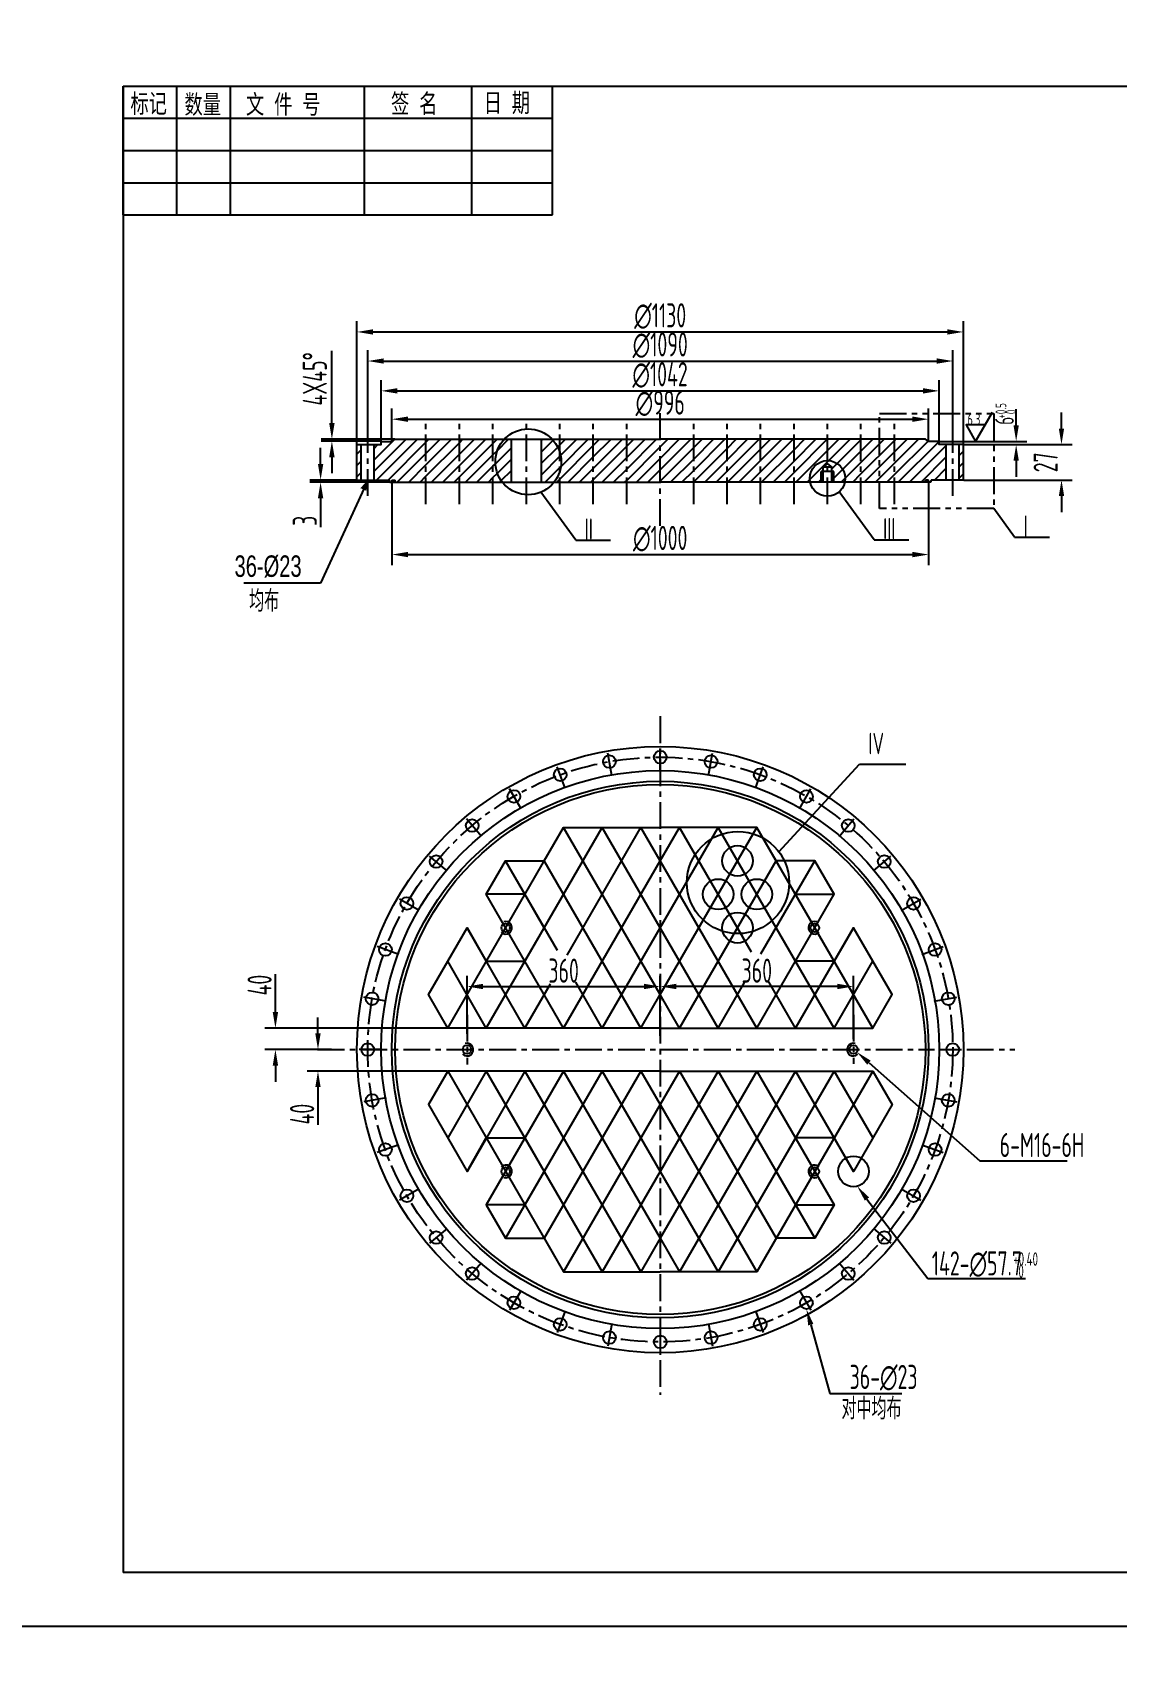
# Model space of a CAD drawing. Extents: x -1819 to 594, y -265 to 873.
# Drawn here: x -1296.8 to -1094.9, y 0.8 to 303.5 of the extents above; entities that cross this region are included whole.
import ezdxf

# ---------------------------------------------------------------- set-up
doc = ezdxf.new("R2010")
doc.units = 0
doc.header["$LTSCALE"] = 2
doc.header["$MEASUREMENT"] = 0
doc.linetypes.add('CENTERX2', pattern=[4, 2.5, -0.5, 0.5, -0.5])
doc.linetypes.add('PHANTOMX2', pattern=[5, 2.5, -0.5, 0.5, -0.5, 0.5, -0.5])
doc.layers.get('0').update_dxf_attribs({"linetype": 'CONTINUOUS'})
doc.layers.get('DEFPOINTS').update_dxf_attribs({"linetype": 'CONTINUOUS'})
for name, color, linetype in [('16CEN', 6, 'CENTERX2'), ('16CON', 4, 'CONTINUOUS'), ('16CON2', 3, 'CONTINUOUS'), ('16DIM', 3, 'CONTINUOUS'), ('16TXT', 3, 'CONTINUOUS'), ('PHANTOMX2', 3, 'PHANTOMX2')]:
    doc.layers.add(name, color=color, linetype=linetype)
doc.styles.add('GREEKC', font='greekc.shx', dxfattribs={"width": 0.7, "bigfont": 'hztxt2.shx'})
doc.styles.add('HZ', font='ascii.shx', dxfattribs={"width": 0.7, "bigfont": 'hztxt2.shx'})
doc.dimstyles.get("Standard").update_dxf_attribs({"dimtxt": 4.5, "dimasz": 3, "dimexe": 2, "dimexo": 0.0625, "dimgap": 0.7, "dimtad": 1, "dimdec": 4, "dimzin": 0, "dimtxsty": 'HZ', "dimcen": 0.09, "dimazin": 3, "dimtfac": 1, "dimtdec": 4, "dimtofl": 0, "dimtmove": 0, "dimatfit": 3, "dimtolj": 1, "dimtzin": 0})

# ---------------------------------------------------------------- blocks, each defined once
blk = doc.blocks.new('*D220')
at = {"color": 0, "linetype": 'BYBLOCK'}
for p, q in [((-360.43, 748.41), (-360.43, 755.46)), ((-328.4, 745.41), (-362.43, 745.41)), ((-351.9, 741.41), (-362.43, 741.41)), ((-360.43, 738.41), (-360.43, 735.41))]:
    blk.add_line(p, q, dxfattribs=at)
for points in [[(-360.93, 748.41), (-359.93, 748.41), (-360.43, 745.41)], [(-360.93, 738.41), (-359.93, 738.41), (-360.43, 741.41)]]:
    blk.add_solid(points, dxfattribs=at)
at = {"layer": 'DEFPOINTS', "color": 0, "linetype": 'BYBLOCK'}
for p in [(-360.43, 745.41), (-328.33, 745.41), (-351.83, 741.41)]:
    blk.add_point(p, dxfattribs=at)
at = {"color": 0, "linetype": 'BYBLOCK', "insert": (-363.38, 753.43), "char_height": 4.5, "attachment_point": 5, "rotation": 90, "style": 'HZ'}
blk.add_mtext('\\A1;40', dxfattribs=at)
blk = doc.blocks.new('*D221')
at = {"color": 0, "linetype": 'BYBLOCK'}
for p, q in [((-352.5, 744.41), (-352.5, 747.41)), ((-350.01, 741.41), (-354.5, 741.41)), ((-328.4, 737.41), (-354.5, 737.41)), ((-352.5, 734.41), (-352.5, 727.36))]:
    blk.add_line(p, q, dxfattribs=at)
for points in [[(-353, 744.41), (-352, 744.41), (-352.5, 741.41)], [(-353, 734.41), (-352, 734.41), (-352.5, 737.41)]]:
    blk.add_solid(points, dxfattribs=at)
at = {"layer": 'DEFPOINTS', "color": 0, "linetype": 'BYBLOCK'}
for p in [(-349.95, 741.41), (-352.5, 737.41), (-328.33, 737.41)]:
    blk.add_point(p, dxfattribs=at)
at = {"color": 0, "linetype": 'BYBLOCK', "insert": (-355.45, 729.38), "char_height": 4.5, "attachment_point": 5, "rotation": 90, "style": 'HZ'}
blk.add_mtext('\\A1;40', dxfattribs=at)
blk = doc.blocks.new('*D222')
at = {"color": 0, "linetype": 'BYBLOCK'}
for p, q in [((-324.73, 744.36), (-324.73, 755.17)), ((-288.73, 743.99), (-288.73, 755.17)), ((-321.73, 753.17), (-291.73, 753.17))]:
    blk.add_line(p, q, dxfattribs=at)
for points in [[(-321.73, 753.67), (-321.73, 752.67), (-324.73, 753.17)], [(-291.73, 753.67), (-291.73, 752.67), (-288.73, 753.17)]]:
    blk.add_solid(points, dxfattribs=at)
at = {"layer": 'DEFPOINTS', "color": 0, "linetype": 'BYBLOCK'}
for p in [(-288.73, 753.17), (-324.73, 744.3), (-288.73, 743.92)]:
    blk.add_point(p, dxfattribs=at)
at = {"color": 0, "linetype": 'BYBLOCK', "insert": (-306.73, 756.12), "char_height": 4.5, "attachment_point": 5, "style": 'HZ'}
blk.add_mtext('\\A1;360', dxfattribs=at)
blk = doc.blocks.new('*D223')
at = {"color": 0, "linetype": 'BYBLOCK'}
for p, q in [((-288.73, 753.23), (-288.73, 755.17)), ((-252.73, 743.38), (-252.73, 755.17)), ((-255.73, 753.17), (-285.73, 753.17))]:
    blk.add_line(p, q, dxfattribs=at)
for points in [[(-285.73, 753.67), (-285.73, 752.67), (-288.73, 753.17)], [(-255.73, 753.67), (-255.73, 752.67), (-252.73, 753.17)]]:
    blk.add_solid(points, dxfattribs=at)
at = {"layer": 'DEFPOINTS', "color": 0, "linetype": 'BYBLOCK'}
for p in [(-288.73, 753.17), (-288.73, 753.17), (-252.73, 743.32)]:
    blk.add_point(p, dxfattribs=at)
at = {"color": 0, "linetype": 'BYBLOCK', "insert": (-270.73, 756.12), "char_height": 4.5, "attachment_point": 5, "style": 'HZ'}
blk.add_mtext('\\A1;360', dxfattribs=at)
blk = doc.blocks.new('*D224')
at = {"color": 0, "linetype": 'BYBLOCK'}
for p, q in [((-345.23, 859.4), (-345.23, 882.34)), ((-232.23, 859.4), (-232.23, 882.34)), ((-342.23, 880.34), (-235.23, 880.34))]:
    blk.add_line(p, q, dxfattribs=at)
for points in [[(-342.23, 880.84), (-342.23, 879.84), (-345.23, 880.34)], [(-235.23, 880.84), (-235.23, 879.84), (-232.23, 880.34)]]:
    blk.add_solid(points, dxfattribs=at)
at = {"layer": 'DEFPOINTS', "color": 0, "linetype": 'BYBLOCK'}
for p in [(-232.23, 880.34), (-345.23, 859.34), (-232.23, 859.34)]:
    blk.add_point(p, dxfattribs=at)
at = {"color": 0, "linetype": 'BYBLOCK', "insert": (-288.73, 883.29), "char_height": 4.5, "attachment_point": 5, "style": 'HZ'}
blk.add_mtext('\\A1;∅1130', dxfattribs=at)
blk = doc.blocks.new('*D225')
at = {"color": 0, "linetype": 'BYBLOCK'}
for p, q in [((-343.23, 861.44), (-343.23, 876.92)), ((-340.23, 874.92), (-237.23, 874.92)), ((-234.23, 861.29), (-234.23, 876.92))]:
    blk.add_line(p, q, dxfattribs=at)
for points in [[(-340.23, 875.42), (-340.23, 874.42), (-343.23, 874.92)], [(-237.23, 875.42), (-237.23, 874.42), (-234.23, 874.92)]]:
    blk.add_solid(points, dxfattribs=at)
at = {"layer": 'DEFPOINTS', "color": 0, "linetype": 'BYBLOCK'}
for p in [(-234.23, 874.92), (-343.23, 861.37), (-234.23, 861.23)]:
    blk.add_point(p, dxfattribs=at)
at = {"color": 0, "linetype": 'BYBLOCK', "insert": (-288.73, 877.87), "char_height": 4.5, "attachment_point": 5, "style": 'HZ'}
blk.add_mtext('\\A1;∅1090', dxfattribs=at)
blk = doc.blocks.new('*D226')
at = {"color": 0, "linetype": 'BYBLOCK'}
for p, q in [((-340.73, 860), (-340.73, 871.36)), ((-337.73, 869.36), (-239.78, 869.36)), ((-236.78, 860), (-236.78, 871.36))]:
    blk.add_line(p, q, dxfattribs=at)
for points in [[(-337.73, 869.86), (-337.73, 868.86), (-340.73, 869.36)], [(-239.78, 869.86), (-239.78, 868.86), (-236.78, 869.36)]]:
    blk.add_solid(points, dxfattribs=at)
at = {"layer": 'DEFPOINTS', "color": 0, "linetype": 'BYBLOCK'}
for p in [(-236.78, 869.36), (-340.73, 859.94), (-236.78, 859.94)]:
    blk.add_point(p, dxfattribs=at)
at = {"color": 0, "linetype": 'BYBLOCK', "insert": (-288.76, 872.31), "char_height": 4.5, "attachment_point": 5, "style": 'HZ'}
blk.add_mtext('\\A1;∅1042', dxfattribs=at)
blk = doc.blocks.new('*D227')
at = {"color": 0, "linetype": 'BYBLOCK'}
for p, q in [((-338.73, 860), (-338.73, 866.08)), ((-238.73, 860), (-238.73, 866.08)), ((-335.73, 864.08), (-241.73, 864.08))]:
    blk.add_line(p, q, dxfattribs=at)
for points in [[(-335.73, 864.58), (-335.73, 863.58), (-338.73, 864.08)], [(-241.73, 864.58), (-241.73, 863.58), (-238.73, 864.08)]]:
    blk.add_solid(points, dxfattribs=at)
at = {"layer": 'DEFPOINTS', "color": 0, "linetype": 'BYBLOCK'}
for p in [(-238.73, 864.08), (-338.73, 859.94), (-238.73, 859.94)]:
    blk.add_point(p, dxfattribs=at)
at = {"color": 0, "linetype": 'BYBLOCK', "insert": (-288.73, 867.03), "char_height": 4.5, "attachment_point": 5, "style": 'HZ'}
blk.add_mtext('\\A1;∅996', dxfattribs=at)
blk = doc.blocks.new('*D228')
at = {"color": 0, "linetype": 'BYBLOCK'}
for p, q in [((-338.73, 852.28), (-338.73, 836.85)), ((-238.73, 852.28), (-238.73, 836.85)), ((-335.73, 838.85), (-241.73, 838.85))]:
    blk.add_line(p, q, dxfattribs=at)
for points in [[(-335.73, 839.35), (-335.73, 838.35), (-338.73, 838.85)], [(-241.73, 839.35), (-241.73, 838.35), (-238.73, 838.85)]]:
    blk.add_solid(points, dxfattribs=at)
at = {"layer": 'DEFPOINTS', "color": 0, "linetype": 'BYBLOCK'}
for p in [(-338.73, 852.34), (-238.73, 852.34), (-238.73, 838.85)]:
    blk.add_point(p, dxfattribs=at)
at = {"color": 0, "linetype": 'BYBLOCK', "insert": (-288.73, 841.8), "char_height": 4.5, "attachment_point": 5, "style": 'HZ'}
blk.add_mtext('\\A1;∅1000', dxfattribs=at)
blk = doc.blocks.new('*D229')
at = {"color": 0, "linetype": 'BYBLOCK'}
for p, q in [((-349.91, 863.34), (-349.91, 876.84)), ((-338.2, 860.34), (-351.91, 860.34)), ((-340.8, 860), (-351.91, 860)), ((-349.91, 857), (-349.91, 854))]:
    blk.add_line(p, q, dxfattribs=at)
for points in [[(-350.41, 863.34), (-349.41, 863.34), (-349.91, 860.34)], [(-350.41, 857), (-349.41, 857), (-349.91, 860)]]:
    blk.add_solid(points, dxfattribs=at)
at = {"layer": 'DEFPOINTS', "color": 0, "linetype": 'BYBLOCK'}
for p in [(-349.91, 860.34), (-340.73, 860), (-338.13, 860.34)]:
    blk.add_point(p, dxfattribs=at)
at = {"color": 0, "linetype": 'BYBLOCK', "insert": (-353.09, 871.59), "char_height": 4.5, "attachment_point": 5, "rotation": 90, "style": 'HZ'}
blk.add_mtext('\\A1;4X45°', dxfattribs=at)
blk = doc.blocks.new('*D230')
at = {"color": 0, "linetype": 'BYBLOCK'}
for p, q in [((-222.41, 862.94), (-222.41, 865.94)), ((-236.72, 859.94), (-220.41, 859.94)), ((-232.17, 859.34), (-220.41, 859.34)), ((-222.41, 856.34), (-222.41, 853.34))]:
    blk.add_line(p, q, dxfattribs=at)
for points in [[(-222.91, 862.94), (-221.91, 862.94), (-222.41, 859.94)], [(-222.91, 856.34), (-221.91, 856.34), (-222.41, 859.34)]]:
    blk.add_solid(points, dxfattribs=at)
at = {"layer": 'DEFPOINTS', "color": 0, "linetype": 'BYBLOCK'}
for p in [(-236.78, 859.94), (-222.41, 859.94), (-232.23, 859.34)]:
    blk.add_point(p, dxfattribs=at)
blk = doc.blocks.new('*D231')
at = {"color": 0, "linetype": 'BYBLOCK'}
for p, q in [((-352.01, 855.74), (-352.01, 858.74)), ((-345.3, 852.74), (-354.01, 852.74)), ((-339.2, 852.34), (-354.01, 852.34)), ((-352.01, 849.34), (-352.01, 843.94))]:
    blk.add_line(p, q, dxfattribs=at)
for points in [[(-352.51, 855.74), (-351.51, 855.74), (-352.01, 852.74)], [(-352.51, 849.34), (-351.51, 849.34), (-352.01, 852.34)]]:
    blk.add_solid(points, dxfattribs=at)
at = {"layer": 'DEFPOINTS', "color": 0, "linetype": 'BYBLOCK'}
for p in [(-352.01, 852.34), (-345.23, 852.74), (-339.13, 852.34)]:
    blk.add_point(p, dxfattribs=at)
at = {"color": 0, "linetype": 'BYBLOCK', "insert": (-354.96, 845.14), "char_height": 4.5, "attachment_point": 5, "rotation": 90, "style": 'HZ'}
blk.add_mtext('\\A1;3', dxfattribs=at)
blk = doc.blocks.new('*D232')
at = {"color": 0, "linetype": 'BYBLOCK'}
for p, q in [((-213.97, 862.34), (-213.97, 865.34)), ((-221.01, 859.34), (-211.97, 859.34)), ((-232.17, 852.74), (-211.97, 852.74)), ((-213.97, 849.74), (-213.97, 846.74))]:
    blk.add_line(p, q, dxfattribs=at)
for points in [[(-214.47, 862.34), (-213.47, 862.34), (-213.97, 859.34)], [(-214.47, 849.74), (-213.47, 849.74), (-213.97, 852.74)]]:
    blk.add_solid(points, dxfattribs=at)
at = {"layer": 'DEFPOINTS', "color": 0, "linetype": 'BYBLOCK'}
for p in [(-221.07, 859.34), (-213.97, 859.34), (-232.23, 852.74)]:
    blk.add_point(p, dxfattribs=at)
at = {"color": 0, "linetype": 'BYBLOCK', "insert": (-216.92, 856.04), "char_height": 4.5, "attachment_point": 5, "rotation": 90, "style": 'HZ'}
blk.add_mtext('\\A1;27', dxfattribs=at)
blk = doc.blocks.new('*D242')
at = {"color": 0, "linetype": 'BYBLOCK'}
for p, q in [((-361.41, 846.41), (-361.41, 852.49)), ((-261.41, 846.41), (-261.41, 852.49)), ((-358.41, 850.49), (-264.41, 850.49)), ((-932.01, 186.91), (-932.01, 200.41)), ((-950.1, 183.91), (-930.01, 183.91)), ((-947.91, 181.79), (-930.01, 181.79)), ((-932.01, 178.79), (-932.01, 175.79))]:
    blk.add_line(p, q, dxfattribs=at)
for points in [[(-358.41, 850.99), (-358.41, 849.99), (-361.41, 850.49)], [(-264.41, 850.99), (-264.41, 849.99), (-261.41, 850.49)], [(-932.51, 186.91), (-931.51, 186.91), (-932.01, 183.91)], [(-932.51, 178.79), (-931.51, 178.79), (-932.01, 181.79)]]:
    blk.add_solid(points, dxfattribs=at)
at = {"layer": 'DEFPOINTS', "color": 0, "linetype": 'BYBLOCK'}
for p in [(-261.41, 850.49), (-361.41, 846.34), (-261.41, 846.34), (-950.16, 183.91), (-947.98, 181.79), (-932.01, 183.91)]:
    blk.add_point(p, dxfattribs=at)
at = {"color": 0, "linetype": 'BYBLOCK', "insert": (-311.41, 853.44), "char_height": 4.5, "attachment_point": 5, "style": 'HZ'}
blk.add_mtext('\\A1;∅996', dxfattribs=at)
at = {"color": 0, "linetype": 'BYBLOCK', "insert": (-935.18, 195.16), "char_height": 4.5, "attachment_point": 5, "rotation": 90, "style": 'HZ'}
blk.add_mtext('\\A1;4X45°', dxfattribs=at)
blk = doc.blocks.new('*D241')
at = {"color": 0, "linetype": 'BYBLOCK'}
for p, q in [((-363.41, 846.41), (-363.41, 857.76)), ((-259.46, 846.41), (-259.46, 857.76)), ((-360.41, 855.76), (-262.46, 855.76)), ((-743.35, 68.98), (-766.4, 68.98)), ((-764.4, 65.98), (-764.4, 59.98)), ((-743.28, 56.98), (-766.4, 56.98))]:
    blk.add_line(p, q, dxfattribs=at)
for points in [[(-360.41, 856.26), (-360.41, 855.26), (-363.41, 855.76)], [(-262.46, 856.26), (-262.46, 855.26), (-259.46, 855.76)], [(-764.9, 65.98), (-763.9, 65.98), (-764.4, 68.98)], [(-764.9, 59.98), (-763.9, 59.98), (-764.4, 56.98)]]:
    blk.add_solid(points, dxfattribs=at)
at = {"layer": 'DEFPOINTS', "color": 0, "linetype": 'BYBLOCK'}
for p in [(-259.46, 855.76), (-363.41, 846.34), (-259.46, 846.34), (-743.29, 68.98), (-764.4, 56.98), (-743.22, 56.98)]:
    blk.add_point(p, dxfattribs=at)
at = {"color": 0, "linetype": 'BYBLOCK', "insert": (-311.44, 858.71), "char_height": 4.5, "attachment_point": 5, "style": 'HZ'}
blk.add_mtext('\\A1;∅1042', dxfattribs=at)
at = {"color": 0, "linetype": 'BYBLOCK', "insert": (-767.35, 62.98), "char_height": 4.5, "attachment_point": 5, "rotation": 90, "style": 'HZ'}
blk.add_mtext('\\A1;90', dxfattribs=at)
blk = doc.blocks.new('*D240')
at = {"color": 0, "linetype": 'BYBLOCK'}
for p, q in [((-365.91, 847.84), (-365.91, 863.32)), ((-256.91, 847.7), (-256.91, 863.32)), ((-362.91, 861.32), (-259.91, 861.32)), ((-735.41, 117.36), (-776.31, 117.36)), ((-774.31, 114.36), (-774.31, 59.98)), ((-754.61, 56.98), (-776.31, 56.98))]:
    blk.add_line(p, q, dxfattribs=at)
for points in [[(-362.91, 861.82), (-362.91, 860.82), (-365.91, 861.32)], [(-259.91, 861.82), (-259.91, 860.82), (-256.91, 861.32)], [(-774.81, 114.36), (-773.81, 114.36), (-774.31, 117.36)], [(-774.81, 59.98), (-773.81, 59.98), (-774.31, 56.98)]]:
    blk.add_solid(points, dxfattribs=at)
at = {"layer": 'DEFPOINTS', "color": 0, "linetype": 'BYBLOCK'}
for p in [(-256.91, 861.32), (-365.91, 847.78), (-256.91, 847.64), (-735.35, 117.36), (-774.31, 56.98), (-754.55, 56.98)]:
    blk.add_point(p, dxfattribs=at)
at = {"color": 0, "linetype": 'BYBLOCK', "insert": (-311.41, 864.27), "char_height": 4.5, "attachment_point": 5, "style": 'HZ'}
blk.add_mtext('\\A1;∅1090', dxfattribs=at)
at = {"color": 0, "linetype": 'BYBLOCK', "insert": (-777.26, 87.17), "char_height": 4.5, "attachment_point": 5, "rotation": 90, "style": 'HZ'}
blk.add_mtext('\\A1;320', dxfattribs=at)
blk = doc.blocks.new('*D239')
at = {"color": 0, "linetype": 'BYBLOCK'}
for p, q in [((-367.91, 845.81), (-367.91, 868.74)), ((-254.91, 845.81), (-254.91, 868.74)), ((-364.91, 866.74), (-257.91, 866.74)), ((-593.4, 455.74), (-593.4, 434.33)), ((-493.4, 455.74), (-493.4, 434.33)), ((-590.4, 436.33), (-496.4, 436.33))]:
    blk.add_line(p, q, dxfattribs=at)
for points in [[(-364.91, 867.24), (-364.91, 866.24), (-367.91, 866.74)], [(-257.91, 867.24), (-257.91, 866.24), (-254.91, 866.74)], [(-590.4, 436.83), (-590.4, 435.83), (-593.4, 436.33)], [(-496.4, 436.83), (-496.4, 435.83), (-493.4, 436.33)]]:
    blk.add_solid(points, dxfattribs=at)
at = {"layer": 'DEFPOINTS', "color": 0, "linetype": 'BYBLOCK'}
for p in [(-254.91, 866.74), (-367.91, 845.74), (-254.91, 845.74), (-593.4, 455.8), (-493.4, 455.8), (-493.4, 436.33)]:
    blk.add_point(p, dxfattribs=at)
at = {"color": 0, "linetype": 'BYBLOCK', "char_height": 4.5, "attachment_point": 5, "style": 'HZ'}
for s, insert in [('\\A1;∅1130', (-311.41, 869.69)), ('\\A1;1000', (-543.4, 439.28))]:
    blk.add_mtext(s, dxfattribs=dict(at, insert=insert))
blk = doc.blocks.new('*D243')
at = {"color": 0, "linetype": 'BYBLOCK'}
for p, q in [((-361.41, 838.68), (-361.41, 823.25)), ((-261.41, 838.68), (-261.41, 823.25)), ((-358.41, 825.25), (-264.41, 825.25)), ((-931.15, 470.72), (-931.15, 484.22)), ((-950.07, 467.72), (-929.15, 467.72)), ((-933.38, 465.62), (-929.15, 465.62)), ((-931.15, 462.62), (-931.15, 459.62))]:
    blk.add_line(p, q, dxfattribs=at)
for points in [[(-358.41, 825.75), (-358.41, 824.75), (-361.41, 825.25)], [(-264.41, 825.75), (-264.41, 824.75), (-261.41, 825.25)], [(-931.65, 470.72), (-930.65, 470.72), (-931.15, 467.72)], [(-931.65, 462.62), (-930.65, 462.62), (-931.15, 465.62)]]:
    blk.add_solid(points, dxfattribs=at)
at = {"layer": 'DEFPOINTS', "color": 0, "linetype": 'BYBLOCK'}
for p in [(-361.41, 838.74), (-261.41, 838.74), (-261.41, 825.25), (-950.13, 467.72), (-931.15, 467.72), (-933.44, 465.62)]:
    blk.add_point(p, dxfattribs=at)
at = {"color": 0, "linetype": 'BYBLOCK', "insert": (-311.41, 828.2), "char_height": 4.5, "attachment_point": 5, "style": 'HZ'}
blk.add_mtext('\\A1;∅1000', dxfattribs=at)
at = {"color": 0, "linetype": 'BYBLOCK', "insert": (-934.33, 478.97), "char_height": 4.5, "attachment_point": 5, "rotation": 90, "style": 'HZ'}
blk.add_mtext('\\A1;4X45°', dxfattribs=at)

msp = doc.modelspace()

# ---------------------------------------------------------------- linework, layer by layer
for p, q in [((-1279.95884, 293.51154), (-894.45884, 293.51154)), ((-1279.95884, 293.51154), (-1279.95884, 16.51154)), ((-894.45884, 16.51154), (-1279.95884, 16.51154))]:
    msp.add_line(p, q)
at = {"layer": '16CEN'}
for p, q in [((-1179.87431, 211.53617), (-1179.87431, 233.14369)), ((-1223.51931, 215.59923), (-1223.51931, 231.00495)), ((-1217.28431, 215.59923), (-1217.28431, 231.00495)), ((-1211.04931, 215.59923), (-1211.04931, 231.00495)), ((-1204.81431, 215.59923), (-1204.81431, 231.00495)), ((-1198.57931, 215.59923), (-1198.57931, 231.00495)), ((-1192.34431, 215.59923), (-1192.34431, 231.00495)), ((-1186.10931, 215.59923), (-1186.10931, 231.00495)), ((-1173.63931, 215.59923), (-1173.63931, 231.00495)), ((-1167.40431, 215.59923), (-1167.40431, 231.00495)), ((-1161.16931, 215.59923), (-1161.16931, 231.00495)), ((-1154.93431, 215.59923), (-1154.93431, 231.00495)), ((-1148.69931, 215.59923), (-1148.69931, 231.00495)), ((-1142.46431, 215.59923), (-1142.46431, 231.00495)), ((-1142.46431, 215.59923), (-1142.46431, 231.00495)), ((-1136.22931, 215.59923), (-1136.22931, 231.00495)), ((-1234.37431, 217.13966), (-1234.37431, 229.52814)), ((-1125.37431, 217.13966), (-1125.37431, 229.52814)), ((-1179.87431, 176.05996), (-1179.87431, 49.59293)), ((-1179.87431, 165.79102), (-1179.87431, 170.05036)), ((-1197.60648, 162.66436), (-1199.06326, 166.66683)), ((-1188.87717, 165.00337), (-1189.6168, 169.198)), ((-1170.87145, 165.00337), (-1170.13183, 169.198)), ((-1162.14214, 162.66436), (-1160.68536, 166.66683)), ((-1205.79701, 158.84505), (-1207.92668, 162.53375)), ((-1153.95162, 158.84505), (-1151.82194, 162.53375)), ((-1213.19989, 153.6615), (-1215.93774, 156.92435)), ((-1146.54874, 153.6615), (-1143.81088, 156.92435)), ((-1219.59019, 147.2712), (-1222.85304, 150.00905)), ((-1140.15844, 147.2712), (-1136.89559, 150.00905)), ((-1224.77374, 139.86832), (-1228.46244, 141.99799)), ((-1134.97488, 139.86832), (-1131.28618, 141.99799)), ((-1228.59305, 131.67779), (-1232.59552, 133.13457)), ((-1131.15558, 131.67779), (-1127.1531, 133.13457)), ((-1230.93206, 122.94848), (-1235.12669, 123.68811)), ((-1128.81657, 122.94848), (-1124.62193, 123.68811)), ((-1215.87431, 120.43797), (-1215.87431, 111.13437)), ((-1143.87431, 120.43797), (-1143.87431, 111.27119)), ((-1243.72456, 113.94562), (-1128.76611, 113.94562)), ((-1231.71971, 113.94562), (-1235.97905, 113.94562)), ((-1128.02892, 113.94562), (-1123.76958, 113.94562)), ((-1122.7457, 113.94562), (-1113.78371, 113.94562)), ((-1230.93206, 104.94277), (-1235.12669, 104.20314)), ((-1128.81657, 104.94277), (-1124.62193, 104.20314)), ((-1228.59305, 96.21345), (-1232.59552, 94.75667)), ((-1131.15558, 96.21345), (-1127.1531, 94.75667)), ((-1224.77374, 88.02293), (-1228.46244, 85.89325)), ((-1134.97488, 88.02293), (-1131.28618, 85.89325)), ((-1219.59019, 80.62005), (-1222.85304, 77.88219)), ((-1140.15844, 80.62005), (-1136.89559, 77.88219)), ((-1213.19989, 74.22975), (-1215.93774, 70.9669)), ((-1146.54874, 74.22975), (-1143.81088, 70.9669)), ((-1205.79701, 69.04619), (-1207.92668, 65.3575)), ((-1153.95162, 69.04619), (-1151.82194, 65.3575)), ((-1197.60648, 65.22689), (-1199.06326, 61.22442)), ((-1162.14214, 65.22689), (-1160.68536, 61.22442)), ((-1188.87717, 62.88788), (-1189.6168, 58.69324)), ((-1179.87431, 62.10023), (-1179.87431, 57.84089)), ((-1170.87145, 62.88788), (-1170.13183, 58.69324))]:
    msp.add_line(p, q, dxfattribs=at)
msp.add_circle((-1179.87431, 113.94562), 54.5, dxfattribs=at)
at = {"layer": '16CON'}
for p, q in [((-1229.27431, 227.69598), (-1179.87431, 227.69598)), ((-1207.61431, 219.69598), (-1207.61431, 227.69598)), ((-1202.01431, 219.69598), (-1202.01431, 227.69598)), ((-1130.47431, 227.69598), (-1179.87431, 227.69598)), ((-1236.37431, 220.09598), (-1236.37431, 226.69598)), ((-1235.57431, 220.09598), (-1235.57431, 226.69598)), ((-1233.17431, 220.09598), (-1233.17431, 226.69598)), ((-1126.57431, 220.09598), (-1126.57431, 226.69598)), ((-1124.17431, 220.09598), (-1124.17431, 226.69598)), ((-1123.37431, 220.09598), (-1123.37431, 226.69598)), ((-1147.49931, 221.69598), (-1149.89931, 221.69598)), ((-1149.49931, 219.69598), (-1149.49931, 222.49598)), ((-1147.89931, 222.49598), (-1149.49931, 222.49598)), ((-1147.89931, 219.69598), (-1147.89931, 222.49598)), ((-1236.37431, 220.09598), (-1230.38526, 220.09598)), ((-1230.27431, 219.69598), (-1179.87431, 219.69598)), ((-1229.87431, 220.09598), (-1229.27431, 220.09598)), ((-1229.27431, 219.69598), (-1229.27431, 220.09598)), ((-1129.47431, 219.69598), (-1179.87431, 219.69598)), ((-1129.87431, 220.09598), (-1130.47431, 220.09598)), ((-1130.47431, 219.69598), (-1130.47431, 220.09598)), ((-1123.37431, 220.09598), (-1129.36337, 220.09598))]:
    msp.add_line(p, q, dxfattribs=at)
for points in [[(-1236.37431, 226.69598), (-1231.87431, 226.69598), (-1231.87431, 227.29598), (-1229.87431, 227.29598), (-1229.27431, 227.69598)], [(-1123.37431, 226.69598), (-1127.87431, 226.69598), (-1127.87431, 227.29598), (-1129.87431, 227.29598), (-1130.47431, 227.69598)], [(-1149.49931, 222.49598), (-1148.69931, 223.11027), (-1147.89931, 222.49598)], [(-1229.87431, 219.69598), (-1229.87431, 220.09598)], [(-1129.87431, 219.69598), (-1129.87431, 220.09598)], [(-1179.87431, 117.94562), (-1219.47431, 117.94562), (-1223.07431, 124.18101), (-1215.87431, 136.65177), (-1212.27431, 130.41639), (-1205.07431, 130.41639), (-1201.47431, 136.65177), (-1205.07431, 142.88716), (-1212.27431, 142.88716), (-1208.67431, 149.12254), (-1201.47431, 149.12254), (-1197.87431, 155.35792), (-1179.87431, 155.35792)], [(-1179.87431, 117.94562), (-1140.27431, 117.94562), (-1136.67431, 124.18101), (-1143.87431, 136.65177), (-1147.47431, 130.41639), (-1154.67431, 130.41639), (-1158.27431, 136.65177), (-1154.67431, 142.88716), (-1147.47431, 142.88716), (-1151.07431, 149.12254), (-1158.27431, 149.12254), (-1161.87431, 155.35792), (-1179.87431, 155.35792)], [(-1179.87431, 109.94562), (-1219.47431, 109.94562), (-1223.07431, 103.71024), (-1215.87431, 91.23947), (-1212.27431, 97.47486), (-1205.07431, 97.47486), (-1201.47431, 91.23947), (-1205.07431, 85.00409), (-1212.27431, 85.00409), (-1208.67431, 78.76871), (-1201.47431, 78.76871), (-1197.87431, 72.53333), (-1179.87431, 72.53333)], [(-1179.87431, 109.94562), (-1140.27431, 109.94562), (-1136.67431, 103.71024), (-1143.87431, 91.23947), (-1147.47431, 97.47486), (-1154.67431, 97.47486), (-1158.27431, 91.23947), (-1154.67431, 85.00409), (-1147.47431, 85.00409), (-1151.07431, 78.76871), (-1158.27431, 78.76871), (-1161.87431, 72.53333), (-1179.87431, 72.53333)]]:
    msp.add_lwpolyline(points, dxfattribs=at)
for centre, radius in [((-1179.87431, 113.94562), 56.5), ((-1179.87431, 168.44562), 1.18022), ((-1189.33814, 167.61765), 1.18022), ((-1170.41049, 167.61765), 1.18022), ((-1179.87431, 113.94562), 52), ((-1179.87431, 113.94562), 50), ((-1198.51441, 165.15887), 1.18022), ((-1161.23422, 165.15887), 1.18022), ((-1179.87431, 113.94562), 49.4), ((-1207.12431, 161.14401), 1.18022), ((-1152.62431, 161.14401), 1.18022), ((-1214.90624, 155.69505), 1.18022), ((-1144.84239, 155.69505), 1.18022), ((-1165.47431, 149.12254), 2.85), ((-1221.62374, 148.97755), 1.18022), ((-1138.12489, 148.97755), 1.18022), ((-1169.07431, 142.88716), 2.85), ((-1161.87431, 142.88716), 2.85), ((-1227.0727, 141.19562), 1.18022), ((-1132.67593, 141.19562), 1.18022), ((-1165.47431, 136.65177), 2.85), ((-1231.08756, 132.58572), 1.18022), ((-1128.66107, 132.58572), 1.18022), ((-1233.54634, 123.40945), 1.18022), ((-1126.20229, 123.40945), 1.18022), ((-1234.37431, 113.94562), 1.18022), ((-1125.37431, 113.94562), 1.18022), ((-1233.54634, 104.4818), 1.18022), ((-1126.20229, 104.4818), 1.18022), ((-1231.08756, 95.30553), 1.18022), ((-1143.87431, 91.23947), 2.85), ((-1128.66107, 95.30553), 1.18022), ((-1227.0727, 86.69562), 1.18022), ((-1132.67593, 86.69562), 1.18022), ((-1221.62374, 78.9137), 1.18022), ((-1138.12489, 78.9137), 1.18022), ((-1214.90624, 72.1962), 1.18022), ((-1144.84239, 72.1962), 1.18022), ((-1207.12431, 66.74724), 1.18022), ((-1152.62431, 66.74724), 1.18022), ((-1198.51441, 62.73238), 1.18022), ((-1161.23422, 62.73238), 1.18022), ((-1189.33814, 60.2736), 1.18022), ((-1179.87431, 59.44562), 1.18022), ((-1170.41049, 60.2736), 1.18022)]:
    msp.add_circle(centre, radius, dxfattribs=at)
for centre, start, end in [((-1231.4958, 219.57257), 5.7690486, 25.2348226), ((-1128.25282, 219.57257), 154.7651774, 174.2309514)]:
    msp.add_arc(centre, 1.22771, start, end, dxfattribs=at)
at = {"layer": '16CON2'}
for p, q in [((-1233.17431, 221.74937), (-1227.22771, 227.69598)), ((-1233.17431, 223.87069), (-1229.49845, 227.54655)), ((-1232.70638, 220.09598), (-1225.10638, 227.69598)), ((-1231.87431, 227.29201), (-1231.87035, 227.29598)), ((-1230.58506, 220.09598), (-1223.51931, 227.16173)), ((-1223.51931, 227.16173), (-1222.98506, 227.69598)), ((-1223.51931, 225.04041), (-1220.86374, 227.69598)), ((-1223.51931, 222.91909), (-1218.74242, 227.69598)), ((-1223.51931, 220.79777), (-1217.28431, 227.03277)), ((-1217.28431, 227.03277), (-1216.6211, 227.69598)), ((-1217.28431, 224.91145), (-1214.49978, 227.69598)), ((-1217.28431, 222.79013), (-1212.37846, 227.69598)), ((-1211.04931, 226.90381), (-1210.25714, 227.69598)), ((-1210.21257, 225.61923), (-1208.13582, 227.69598)), ((-1202.01431, 227.45353), (-1201.77186, 227.69598)), ((-1202.01431, 225.33221), (-1199.82861, 227.51792)), ((-1199.82861, 227.51792), (-1199.65054, 227.69598)), ((-1198.57931, 226.64589), (-1197.52922, 227.69598)), ((-1198.43948, 224.6644), (-1195.4079, 227.69598)), ((-1198.39587, 222.58669), (-1193.28658, 227.69598)), ((-1192.34431, 226.51693), (-1191.16526, 227.69598)), ((-1192.34431, 224.39561), (-1189.04394, 227.69598)), ((-1192.34431, 222.27429), (-1186.92262, 227.69598)), ((-1186.10931, 226.38797), (-1184.8013, 227.69598)), ((-1186.10931, 224.26664), (-1182.67998, 227.69598)), ((-1186.10931, 222.14532), (-1180.55866, 227.69598)), ((-1179.87431, 226.259), (-1178.43734, 227.69598)), ((-1179.87431, 224.13768), (-1176.31602, 227.69598)), ((-1179.87431, 222.01636), (-1174.1947, 227.69598)), ((-1173.63931, 226.13004), (-1172.07338, 227.69598)), ((-1173.63931, 224.00872), (-1169.95206, 227.69598)), ((-1173.63931, 221.8874), (-1167.83074, 227.69598)), ((-1167.40431, 226.00108), (-1165.70942, 227.69598)), ((-1167.40431, 223.87976), (-1163.58809, 227.69598)), ((-1167.40431, 221.75844), (-1161.46677, 227.69598)), ((-1161.16931, 225.87212), (-1159.34545, 227.69598)), ((-1161.16931, 223.7508), (-1157.22413, 227.69598)), ((-1161.16931, 221.62948), (-1155.10281, 227.69598)), ((-1154.93431, 225.74316), (-1152.98149, 227.69598)), ((-1154.93431, 223.62184), (-1150.86017, 227.69598)), ((-1154.93431, 221.50052), (-1148.73885, 227.69598)), ((-1148.69931, 225.6142), (-1146.61753, 227.69598)), ((-1148.69931, 223.49288), (-1144.49621, 227.69598)), ((-1147.89931, 222.17156), (-1142.46431, 227.60656)), ((-1142.46431, 227.60656), (-1142.37489, 227.69598)), ((-1142.46431, 225.48524), (-1140.25357, 227.69598)), ((-1142.46431, 223.36392), (-1138.13225, 227.69598)), ((-1142.46431, 221.2426), (-1136.22931, 227.4776)), ((-1136.22931, 227.4776), (-1136.01093, 227.69598)), ((-1136.22931, 225.35628), (-1133.88961, 227.69598)), ((-1136.22931, 223.23496), (-1131.76829, 227.69598)), ((-1136.22931, 221.11364), (-1129.97791, 227.36504)), ((-1135.52565, 219.69598), (-1127.92565, 227.29598)), ((-1236.37431, 224.91333), (-1235.57431, 225.71333)), ((-1233.17431, 225.99201), (-1232.47035, 226.69598)), ((-1228.86374, 219.69598), (-1223.51931, 225.04041)), ((-1222.49978, 219.69598), (-1217.28431, 224.91145)), ((-1217.28431, 220.66881), (-1211.04931, 226.90381)), ((-1216.13582, 219.69598), (-1211.04931, 224.78249)), ((-1211.04931, 224.78249), (-1210.21257, 225.61923)), ((-1210.57984, 223.13064), (-1207.61431, 226.09617)), ((-1202.01431, 223.21089), (-1198.9781, 226.2471)), ((-1202.01431, 221.08957), (-1198.57931, 224.52457)), ((-1198.9781, 226.2471), (-1198.57931, 226.64589)), ((-1198.57931, 220.28193), (-1192.34431, 226.51693)), ((-1197.04394, 219.69598), (-1192.34431, 224.39561)), ((-1192.34431, 220.15297), (-1186.10931, 226.38797)), ((-1190.67998, 219.69598), (-1186.10931, 224.26664)), ((-1186.10931, 220.024), (-1179.87431, 226.259)), ((-1184.31602, 219.69598), (-1179.87431, 224.13768)), ((-1179.87431, 219.89504), (-1173.63931, 226.13004)), ((-1177.95206, 219.69598), (-1173.63931, 224.00872)), ((-1173.63931, 219.76608), (-1167.40431, 226.00108)), ((-1167.34545, 219.69598), (-1161.16931, 225.87212)), ((-1160.98149, 219.69598), (-1154.93431, 225.74316)), ((-1154.61753, 219.69598), (-1148.69931, 225.6142)), ((-1147.89931, 220.05024), (-1142.46431, 225.48524)), ((-1141.88961, 219.69598), (-1136.22931, 225.35628)), ((-1133.40433, 219.69598), (-1126.57431, 226.526)), ((-1131.28301, 219.69598), (-1126.57431, 224.40468)), ((-1124.17431, 224.68335), (-1123.37431, 225.48335)), ((-1236.37431, 222.79201), (-1235.57431, 223.59201)), ((-1236.37431, 220.67069), (-1235.57431, 221.47069)), ((-1226.74242, 219.69598), (-1223.51931, 222.91909)), ((-1220.37846, 219.69598), (-1217.28431, 222.79013)), ((-1214.0145, 219.69598), (-1211.04931, 222.66117)), ((-1211.04931, 222.66117), (-1210.57984, 223.13064)), ((-1211.04931, 220.53985), (-1210.21212, 221.37705)), ((-1210.21212, 221.37705), (-1207.61431, 223.97485)), ((-1209.48367, 219.98417), (-1207.61431, 221.85353)), ((-1201.28658, 219.69598), (-1198.57931, 222.40325)), ((-1194.92262, 219.69598), (-1192.34431, 222.27429)), ((-1188.55866, 219.69598), (-1186.10931, 222.14532)), ((-1182.1947, 219.69598), (-1179.87431, 222.01636)), ((-1175.83074, 219.69598), (-1173.63931, 221.8874)), ((-1171.58809, 219.69598), (-1167.40431, 223.87976)), ((-1169.46677, 219.69598), (-1167.40431, 221.75844)), ((-1165.22413, 219.69598), (-1161.16931, 223.7508)), ((-1163.10281, 219.69598), (-1161.16931, 221.62948)), ((-1158.86017, 219.69598), (-1154.93431, 223.62184)), ((-1156.73885, 219.69598), (-1154.93431, 221.50052)), ((-1152.49621, 219.69598), (-1148.69931, 223.49288)), ((-1149.89931, 219.69598), (-1149.89931, 221.69598)), ((-1147.49931, 219.69598), (-1147.49931, 221.69598)), ((-1146.13225, 219.69598), (-1142.46431, 223.36392)), ((-1144.01093, 219.69598), (-1142.46431, 221.2426)), ((-1139.76829, 219.69598), (-1136.22931, 223.23496)), ((-1137.64697, 219.69598), (-1136.22931, 221.11364)), ((-1128.76169, 220.09598), (-1126.57431, 222.28335)), ((-1124.17431, 222.56203), (-1123.37431, 223.36203)), ((-1124.17431, 220.44071), (-1123.37431, 221.24071)), ((-1234.37431, 220.09598), (-1243.18905, 200.85309)), ((-1224.6211, 219.69598), (-1223.51931, 220.79777)), ((-1218.25714, 219.69598), (-1217.28431, 220.66881)), ((-1211.89318, 219.69598), (-1211.04931, 220.53985)), ((-1209.77186, 219.69598), (-1209.48367, 219.98417)), ((-1207.65054, 219.69598), (-1207.61431, 219.73221)), ((-1199.16526, 219.69598), (-1198.57931, 220.28193)), ((-1192.8013, 219.69598), (-1192.34431, 220.15297)), ((-1186.43734, 219.69598), (-1186.10931, 220.024)), ((-1180.07338, 219.69598), (-1179.87431, 219.89504)), ((-1173.70942, 219.69598), (-1173.63931, 219.76608)), ((-1150.37489, 219.69598), (-1149.49931, 220.57156)), ((-1126.64037, 220.09598), (-1126.57431, 220.16203)), ((-1195.61905, 208.88161), (-1202.11559, 217.83273)), ((-1140.01343, 208.96073), (-1146.50996, 217.91184)), ((-1113.83681, 209.43814), (-1117.72544, 214.79601)), ((-1195.61905, 208.88161), (-1189.13132, 208.88161)), ((-1140.01343, 208.96073), (-1133.5257, 208.96073)), ((-1113.83681, 209.43814), (-1107.34908, 209.43814)), ((-1243.18905, 200.85309), (-1257.44785, 200.85309)), ((-1157.78284, 150.82234), (-1142.746, 167.15093)), ((-1142.746, 167.15093), (-1134.09491, 167.15093)), ((-1219.47431, 117.94562), (-1197.87431, 155.35792)), ((-1212.27431, 117.94562), (-1190.67431, 155.35792)), ((-1179.87431, 124.18101), (-1197.87431, 155.35792)), ((-1197.23026, 131.53192), (-1183.47431, 155.35792)), ((-1179.87431, 136.65177), (-1190.67431, 155.35792)), ((-1179.87431, 149.12254), (-1183.47431, 155.35792)), ((-1179.87431, 124.18101), (-1161.87431, 155.35792)), ((-1179.87431, 136.65177), (-1169.07431, 155.35792)), ((-1179.87431, 149.12254), (-1176.27431, 155.35792)), ((-1162.84259, 132.0935), (-1176.27431, 155.35792)), ((-1147.47431, 117.94562), (-1169.07431, 155.35792)), ((-1140.27431, 117.94562), (-1161.87431, 155.35792)), ((-1212.27431, 142.88716), (-1208.67431, 149.12254)), ((-1199.02326, 132.40642), (-1208.67431, 149.12254)), ((-1183.47431, 117.94562), (-1201.47431, 149.12254)), ((-1197.87431, 117.94562), (-1179.87431, 149.12254)), ((-1161.87431, 117.94562), (-1179.87431, 149.12254)), ((-1176.27431, 117.94562), (-1158.27431, 149.12254)), ((-1161.09681, 131.76307), (-1151.07431, 149.12254)), ((-1147.47431, 142.88716), (-1151.07431, 149.12254)), ((-1197.87431, 117.94562), (-1212.27431, 142.88716)), ((-1161.87431, 117.94562), (-1147.47431, 142.88716)), ((-1223.07431, 124.18101), (-1215.87431, 136.65177)), ((-1205.07431, 117.94562), (-1215.87431, 136.65177)), ((-1190.67431, 117.94562), (-1179.87431, 136.65177)), ((-1169.07431, 117.94562), (-1179.87431, 136.65177)), ((-1154.67431, 117.94562), (-1143.87431, 136.65177)), ((-1136.67431, 124.18101), (-1143.87431, 136.65177)), ((-1212.27431, 117.94562), (-1219.47431, 130.41639)), ((-1147.47431, 117.94562), (-1140.27431, 130.41639)), ((-1219.47431, 117.94562), (-1223.07431, 124.18101)), ((-1205.07431, 117.94562), (-1200.31588, 126.18747)), ((-1190.67431, 117.94562), (-1195.61537, 126.50378)), ((-1183.47431, 117.94562), (-1179.87431, 124.18101)), ((-1176.27431, 117.94562), (-1179.87431, 124.18101)), ((-1169.07431, 117.94562), (-1164.15062, 126.47372)), ((-1154.67431, 117.94562), (-1159.64531, 126.55564)), ((-1140.27431, 117.94562), (-1136.67431, 124.18101)), ((-1219.47431, 109.94562), (-1223.07431, 103.71024)), ((-1219.47431, 109.94562), (-1197.87431, 72.53333)), ((-1212.27431, 109.94562), (-1219.47431, 97.47486)), ((-1205.07431, 109.94562), (-1215.87431, 91.23947)), ((-1212.27431, 109.94562), (-1190.67431, 72.53333)), ((-1197.87431, 109.94562), (-1212.27431, 85.00409)), ((-1190.67431, 109.94562), (-1208.67431, 78.76871)), ((-1205.07431, 109.94562), (-1183.47431, 72.53333)), ((-1183.47431, 109.94562), (-1201.47431, 78.76871)), ((-1197.87431, 109.94562), (-1179.87431, 78.76871)), ((-1190.67431, 109.94562), (-1179.87431, 91.23947)), ((-1183.47431, 109.94562), (-1179.87431, 103.71024)), ((-1161.87431, 109.94562), (-1179.87431, 78.76871)), ((-1169.07431, 109.94562), (-1179.87431, 91.23947)), ((-1176.27431, 109.94562), (-1179.87431, 103.71024)), ((-1154.67431, 109.94562), (-1176.27431, 72.53333)), ((-1176.27431, 109.94562), (-1158.27431, 78.76871)), ((-1147.47431, 109.94562), (-1169.07431, 72.53333)), ((-1169.07431, 109.94562), (-1151.07431, 78.76871)), ((-1161.87431, 109.94562), (-1147.47431, 85.00409)), ((-1140.27431, 109.94562), (-1161.87431, 72.53333)), ((-1154.67431, 109.94562), (-1143.87431, 91.23947)), ((-1147.47431, 109.94562), (-1140.27431, 97.47486)), ((-1140.97168, 111.49977), (-1120.32035, 93.21438)), ((-1140.27431, 109.94562), (-1136.67431, 103.71024)), ((-1223.07431, 103.71024), (-1215.87431, 91.23947)), ((-1179.87431, 103.71024), (-1197.87431, 72.53333)), ((-1179.87431, 103.71024), (-1161.87431, 72.53333)), ((-1136.67431, 103.71024), (-1143.87431, 91.23947)), ((-1179.87431, 91.23947), (-1190.67431, 72.53333)), ((-1179.87431, 91.23947), (-1169.07431, 72.53333)), ((-1120.32035, 93.21438), (-1117.32035, 93.21438)), ((-1117.32035, 93.21438), (-1104.07035, 93.21438)), ((-1147.47431, 85.00409), (-1151.07431, 78.76871)), ((-1141.35096, 86.09325), (-1130.04189, 71.28669)), ((-1179.87431, 78.76871), (-1183.47431, 72.53333)), ((-1179.87431, 78.76871), (-1176.27431, 72.53333)), ((-1130.04189, 71.28669), (-1127.04189, 71.28669)), ((-1127.04189, 71.28669), (-1111.79189, 71.28669)), ((-1151.82287, 62.67526), (-1148.27786, 49.83779)), ((-1148.27786, 49.83779), (-1145.27786, 49.83779)), ((-1145.27786, 49.83779), (-1134.87786, 49.83779)), ((-1725.45884, 6.51154), (-884.45884, 6.51154))]:
    msp.add_line(p, q, dxfattribs=at)
msp.add_lwpolyline([(-1235.1812, 218.33451, 1.2, 0, 0), (-1234.37431, 220.09598, 0, 0, 0)], format="xyseb", dxfattribs=at)
for centre, radius in [((-1204.45928, 223.49876), 6.13162), ((-1148.69931, 220.39939), 3.31378), ((-1165.38608, 145.08281), 9.52636), ((-1208.67431, 136.65177), 0.8), ((-1151.07431, 136.65177), 0.8), ((-1215.87431, 113.94562), 0.8), ((-1143.87431, 113.94562), 0.8), ((-1208.67431, 91.23947), 0.8), ((-1151.07431, 91.23947), 0.8)]:
    msp.add_circle(centre, radius, dxfattribs=at)
for centre, start, end in [((-1208.67431, 136.65177), 226.1800057, 107.2483819), ((-1151.07431, 136.65177), 72.7516181, 313.8199943), ((-1215.87431, 113.94562), 226.1800057, 107.2483819), ((-1143.87431, 113.94562), 72.7516181, 313.8199943), ((-1208.67431, 91.23947), 252.7516181, 133.8199943), ((-1151.07431, 91.23947), 46.1800057, 287.2483819)]:
    msp.add_arc(centre, 1.1812, start, end, dxfattribs=at)
for points in [[(-1141.30314, 111.12542), (-1140.64023, 111.87412), (-1143.21776, 113.48852)], [(-1141.74831, 85.78976), (-1140.9536, 86.39675), (-1143.17192, 88.47738)], [(-1152.30484, 62.54217), (-1151.34091, 62.80835), (-1152.62142, 65.56703)]]:
    msp.add_solid(points, dxfattribs=at)
at = {"layer": '16TXT'}
for p, q in [((-1279.95884, 269.51154), (-1279.95884, 293.51154)), ((-1269.95884, 269.51154), (-1269.95884, 293.51154)), ((-1259.95884, 269.51154), (-1259.95884, 293.51154)), ((-1234.95884, 269.51154), (-1234.95884, 293.51154)), ((-1214.95884, 269.51154), (-1214.95884, 293.51154)), ((-1199.95884, 269.51154), (-1199.95884, 293.51154)), ((-1279.95884, 287.51154), (-1199.95884, 287.51154)), ((-1279.95884, 281.51154), (-1199.95884, 281.51154)), ((-1279.95884, 275.51154), (-1199.95884, 275.51154)), ((-1279.95884, 269.51154), (-1199.95884, 269.51154))]:
    msp.add_line(p, q, dxfattribs=at)
at = {"layer": '16TXT', "color": 3}
msp.add_lwpolyline([(-1119.22204, 230.39722), (-1122.86322, 230.39722), (-1121.13845, 227.29598), (-1117.95022, 232.76379)], dxfattribs=at)
at = {"layer": 'PHANTOMX2'}
msp.add_lwpolyline([(-1138.9893, 232.47627), (-1117.72544, 232.47627), (-1117.72544, 214.79601), (-1138.9893, 214.79601), (-1138.9893, 232.47627)], close=True, dxfattribs=at)

# ---------------------------------------------------------------- texts
at = {"layer": '16CON2', "style": 'HZ', "width": 0.7}
for s, p in [('+0.5', (-1115.39621, 231.57435)), ('0', (-1113.49014, 232.38502))]:
    msp.add_text(s, height=2, rotation=90, dxfattribs=at).set_placement(p)
at = {"layer": '16CON2', "width": 0.7}
for s, height, style, p in [('II', 4, 'HZ', (-1193.95428, 208.94483)), ('III', 4, 'HZ', (-1138.34866, 209.02395)), ('I', 4, 'HZ', (-1112.17203, 209.50136)), ('36-%%C23', 4, 'GREEKC', (-1259.18281, 202.04771)), ('均布', 4, 'GREEKC', (-1256.46515, 195.57152)), ('IV', 4, 'HZ', (-1141.08941, 168.98993)), ('+0.40', 2.5, 'HZ', (-1114.09533, 73.65513)), (' 0', 2.5, 'HZ', (-1114.09533, 71.39991)), ('对中均布', 4, 'HZ', (-1146.10616, 45.02659))]:
    msp.add_text(s, height=height, dxfattribs=dict(at, style=style)).set_placement(p)
at = {"layer": '16CON2', "char_height": 4.5, "attachment_point": 4, "style": 'HZ'}
for s, insert in [('\\A1;6-M16-6H', (-1116.62035, 96.16438)), ('\\A1;142-∅57.7', (-1129.26896, 73.95368)), ('\\A1;36-∅23', (-1144.57786, 52.78779))]:
    msp.add_mtext(s, dxfattribs=dict(at, insert=insert))
at = {"layer": '16DIM', "color": 3, "linetype": 'BYBLOCK', "insert": (-1115.72738, 231.13404), "char_height": 3.5, "attachment_point": 5, "rotation": 90, "style": 'HZ'}
msp.add_mtext('\\A1;6', dxfattribs=at)
at = {"layer": '16TXT', "style": 'HZ', "width": 0.85}
for s, p in [('标记', (-1278.58453, 288.14231)), ('数量', (-1268.50625, 287.9896)), ('文 件 号', (-1257.05366, 287.9896)), ('签 名', (-1230.02545, 288.14231)), ('日 期', (-1212.77031, 288.29503))]:
    msp.add_text(s, height=4, dxfattribs=at).set_placement(p)
at = {"layer": '16TXT', "color": 3, "style": 'HZ', "width": 0.75}
msp.add_text('6.3', height=2.176379, dxfattribs=at).set_placement((-1122.61973, 230.33012))

# ---------------------------------------------------------------- dimensions: what is measured, and where the dimension line sits
at = {"layer": '16CON2'}
for base, p1, p2, text, picture, middle, set_off in [((-1123.37431, 544.69585), (-1236.37431, 523.69598), (-1123.37431, 523.69598), '%%C1130', '*D239', (-1179.87431, 547.64585), (-868.46296, -322.04728)), ((-1125.37431, 539.27771), (-1234.37431, 525.73235), (-1125.37431, 525.58977), '%%C1090', '*D240', (-1179.87431, 542.22771), (-868.46296, -322.04728)), ((-1127.92565, 533.71698), (-1231.87431, 524.29598), (-1127.92565, 524.29598), '%%C1042', '*D241', (-1179.89998, 536.66698), (-868.46296, -322.04728)), ((-1129.87431, 528.44142), (-1229.87431, 524.29598), (-1129.87431, 524.29598), '%%C996', '*D242', (-1179.87431, 531.39142), (-868.46296, -322.04728)), ((-1129.87431, 503.20428), (-1229.87431, 516.69598), (-1129.87431, 516.69598), '%%C1000', '*D243', (-1179.87431, 506.15428), (-868.46296, -322.04728)), ((-1123.37431, 247.69585), (-1236.37431, 226.69598), (-1123.37431, 226.69598), '%%C1130', '*D224', (-1179.87431, 250.64585), (-891.14084, -632.64183)), ((-1125.37431, 242.27771), (-1234.37431, 228.73235), (-1125.37431, 228.58977), '%%C1090', '*D225', (-1179.87431, 245.22771), (-891.14084, -632.64183)), ((-1127.92565, 236.71698), (-1231.87431, 227.29598), (-1127.92565, 227.29598), '%%C1042', '*D226', (-1179.89998, 239.66698), (-891.14084, -632.64183)), ((-1129.87431, 231.44142), (-1229.87431, 227.29598), (-1129.87431, 227.29598), '%%C996', '*D227', (-1179.87431, 234.39142), (-891.14084, -632.64183)), ((-1129.87431, 206.20428), (-1229.87431, 219.69598), (-1129.87431, 219.69598), '%%C1000', '*D228', (-1179.87431, 209.15428), (-891.14084, -632.64183)), ((-1179.87431, 125.70559), (-1215.87431, 116.8379), (-1179.87431, 116.46055), '360', '*D222', (-1197.87431, 128.65559), (-891.14084, -627.46295)), ((-1179.87431, 125.70559), (-1143.87431, 115.85458), (-1179.87431, 125.70559), '360', '*D223', (-1161.87431, 128.65559), (-891.14084, -627.46295))]:
    dim = msp.add_linear_dim(base=base, p1=p1, p2=p2, text=text, dimstyle='STANDARD', dxfattribs=at)
    dim.commit()
    dim.dimension.update_dxf_attribs({"geometry": picture, "text_midpoint": middle, "insert": set_off})
for base, p1, p2, text, picture, middle, set_off in [((-1241.0515, 227.69598), (-1231.87431, 227.35848), (-1229.27431, 227.69598), '4X45%%D', '*D229', (-1244.2265, 238.94598), (-891.14084, -632.64183)), ((-1113.55371, 227.29598), (-1123.37431, 226.69598), (-1127.92565, 227.29598), ' ', '*D230', (-1113.55371, 226.99598), (-891.14084, -632.64183)), ((-1105.10954, 226.69598), (-1123.37431, 220.09598), (-1112.21394, 226.69598), '27', '*D232', (-1108.05954, 223.39598), (-891.14084, -632.64183)), ((-1243.15175, 219.69598), (-1236.37431, 220.09598), (-1230.27431, 219.69598), '3', '*D231', (-1246.10175, 212.49598), (-891.14084, -632.64183)), ((-1251.56766, 117.94562), (-1242.97528, 113.94562), (-1219.47431, 117.94562), '40', '*D220', (-1254.51766, 125.97062), (-891.14084, -627.46295)), ((-1243.63624, 109.94562), (-1241.08685, 113.94562), (-1219.47431, 109.94562), '40', '*D221', (-1246.58624, 101.92062), (-891.14084, -627.46295))]:
    dim = msp.add_linear_dim(base=base, p1=p1, p2=p2, angle=90, text=text, dimstyle='STANDARD', dxfattribs=at)
    dim.commit()
    dim.dimension.update_dxf_attribs({"geometry": picture, "text_midpoint": middle, "insert": set_off})

doc.saveas('drawing.dxf')
